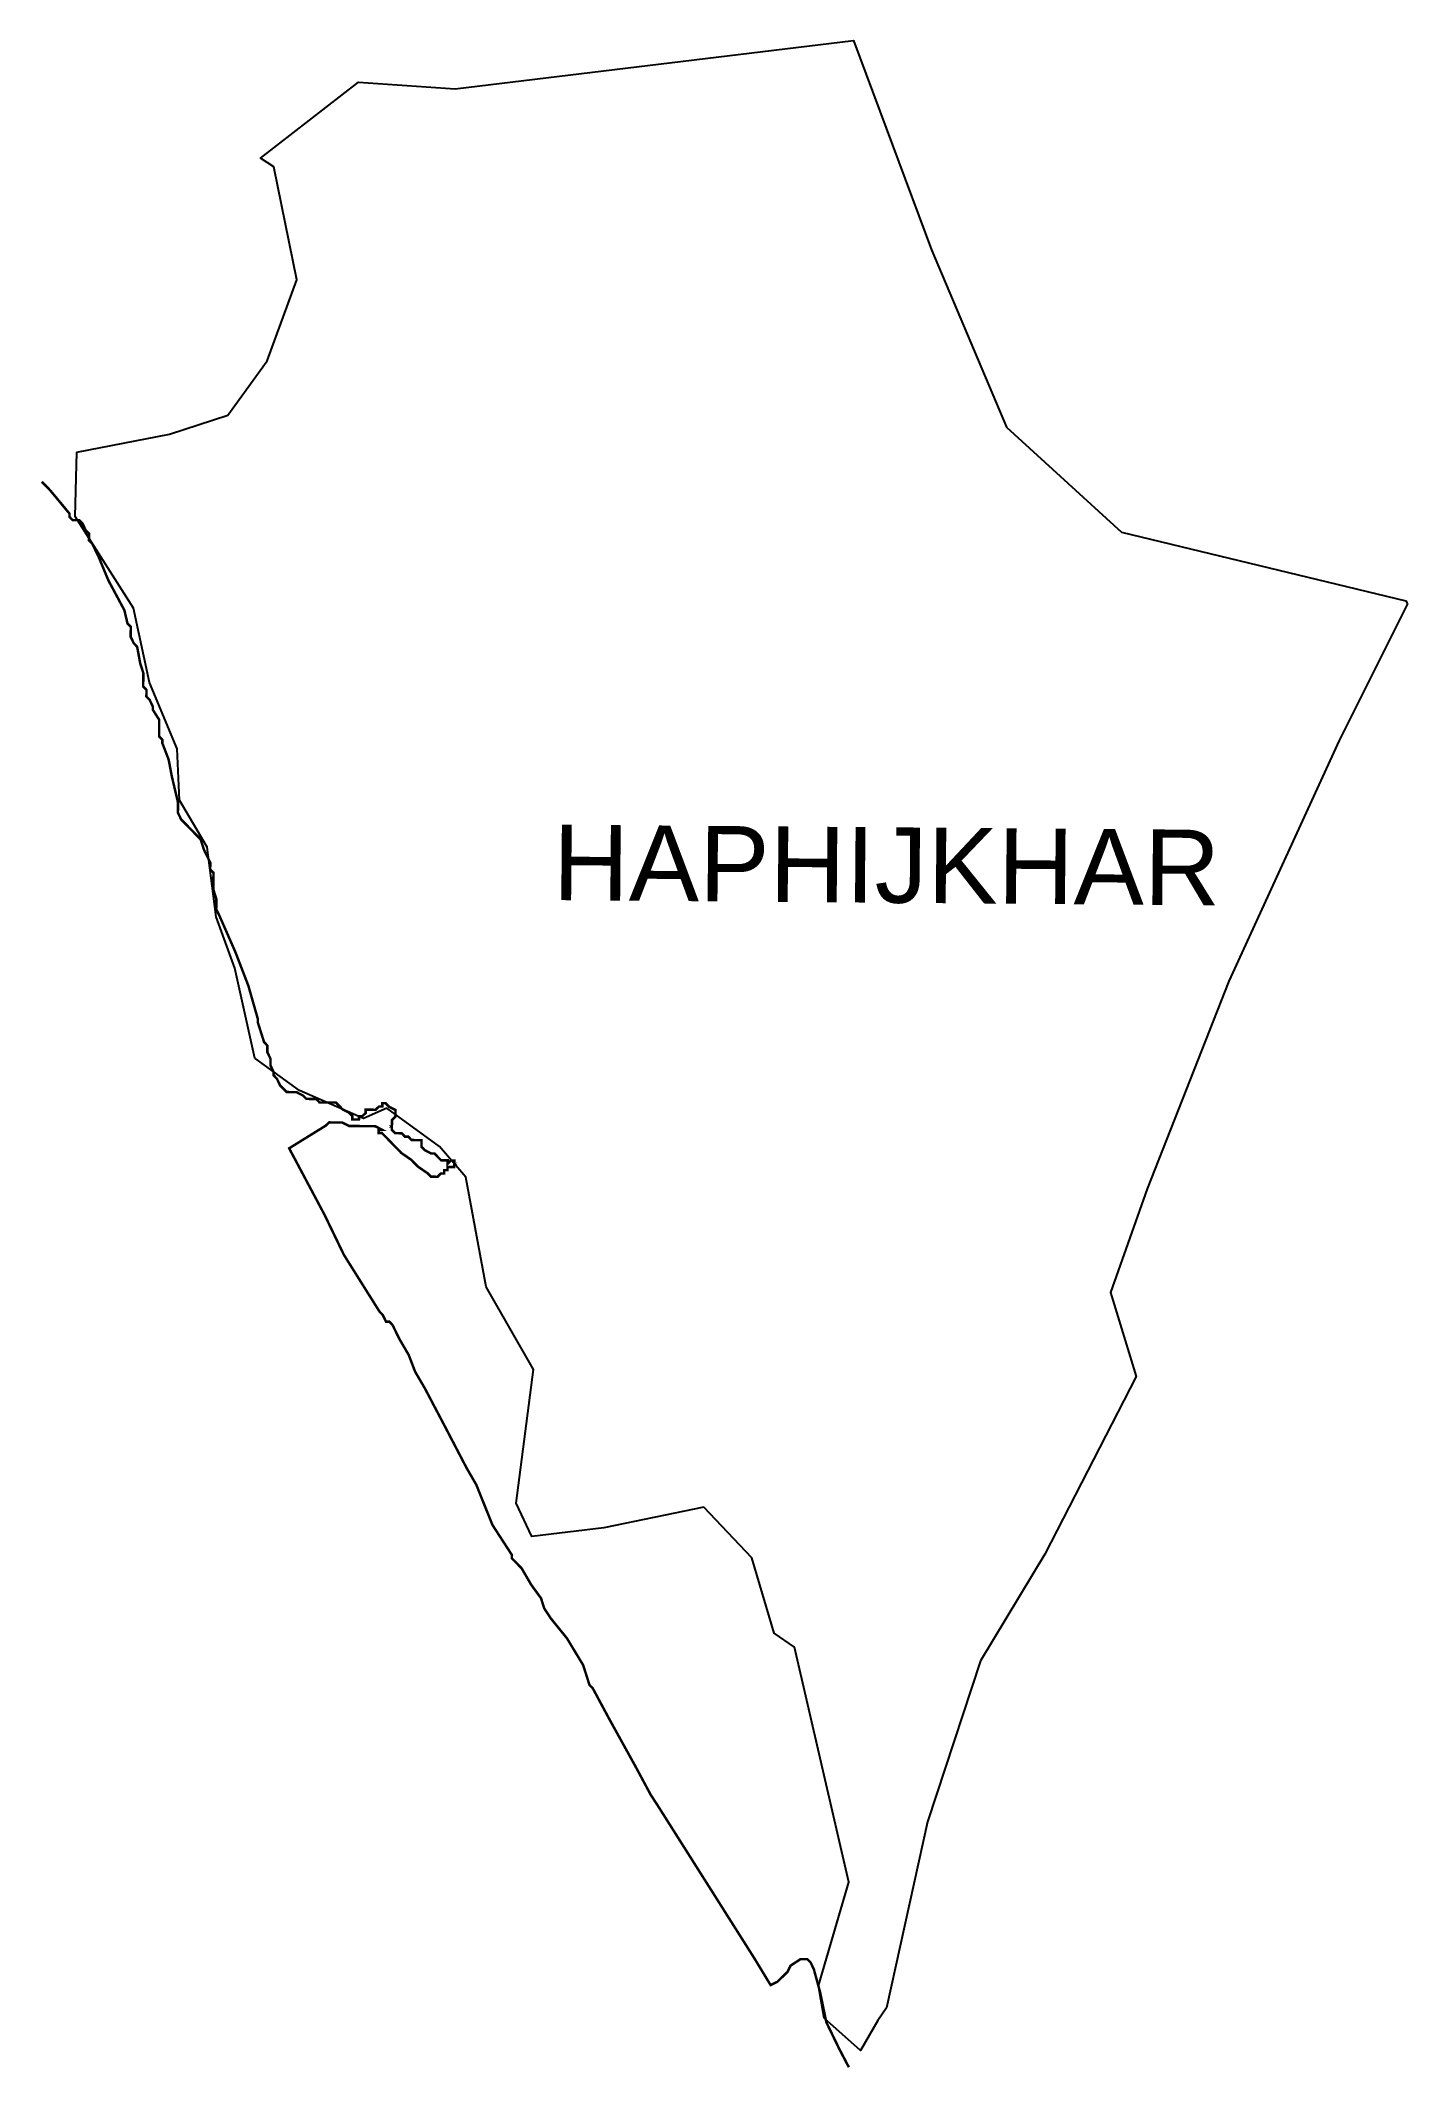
# Model space of a CAD drawing. Header units: metres. Extents: x 286640 to 288298, y 2022596 to 2025054.
import ezdxf

# ---------------------------------------------------------------- set-up
doc = ezdxf.new("R2010")
doc.units = ezdxf.units.M
for name, color, linetype in [('HIGH TIDE LINE', 6, 'Continuous'), ('village', 3, 'Continuous'), ('VILLAGE NAME', 250, 'Continuous')]:
    doc.layers.add(name, color=color, linetype=linetype)
doc.styles.get("Standard").update_dxf_attribs({"font": 'calibri.ttf'})

msp = doc.modelspace()

# ---------------------------------------------------------------- linework, layer by layer
at = {"layer": 'HIGH TIDE LINE', "lineweight": 0}
msp.add_lwpolyline([(287620.5, 2022597.7, 3.01, 3.01, 0), (287608.8, 2022620, 3.01, 3.01, 0), (287593.2, 2022652.2, 3.01, 3.01, 0), (287585.7, 2022688.4, 3.01, 3.01, 0), (287578, 2022716.6, 3.01, 3.01, 0), (287574.1, 2022724.7, 3.01, 3.01, 0), (287570.2, 2022728.7, 3.01, 3.01, 0), (287562.1, 2022728.8, 3.01, 3.01, 0), (287550, 2022721, 3.01, 3.01, 0), (287545.9, 2022713, 3.01, 3.01, 0), (287541.8, 2022709.1, 3.01, 3.01, 0), (287533.7, 2022701.2, 3.01, 3.01, 0), (287525.6, 2022697.3, 3.01, 3.01, 0), (287506, 2022729.6, 3.01, 3.01, 0), (287388.3, 2022915.6, 3.01, 3.01, 0), (287380.4, 2022927.7, 3.01, 3.01, 0), (287360.8, 2022964.1, 3.01, 3.01, 0), (287329.5, 2023020.7, 3.01, 3.01, 0), (287310, 2023057, 3.01, 3.01, 0), (287306, 2023061.1, 3.01, 3.01, 0), (287298.3, 2023085.2, 3.01, 3.01, 0), (287278.7, 2023117.6, 3.01, 3.01, 0), (287259, 2023141.9, 3.01, 3.01, 0), (287251.1, 2023154, 3.01, 3.01, 0), (287247.3, 2023166.1, 3.01, 3.01, 0), (287235.5, 2023182.3, 3.01, 3.01, 0), (287223.7, 2023202.5, 3.01, 3.01, 0), (287211.8, 2023214.7, 3.01, 3.01, 0), (287211.9, 2023218.7, 3.01, 3.01, 0), (287188.3, 2023255.1, 3.01, 3.01, 0), (287168.9, 2023303.5, 3.01, 3.01, 0), (287157.2, 2023323.7, 3.01, 3.01, 0), (287129.8, 2023376.2, 3.01, 3.01, 0), (287106.4, 2023420.6, 3.01, 3.01, 0), (287094.6, 2023440.8, 3.01, 3.01, 0), (287086.9, 2023460.9, 3.01, 3.01, 0), (287075.1, 2023481.2, 3.01, 3.01, 0), (287067.3, 2023497.3, 3.01, 3.01, 0), (287063.3, 2023501.4, 3.01, 3.01, 0), (287059.3, 2023501.4, 3.01, 3.01, 0), (287055.4, 2023509.5, 3.01, 3.01, 0), (287051.5, 2023513.5, 3.01, 3.01, 0), (287008.3, 2023582.3, 3.01, 3.01, 0), (286984.9, 2023630.7, 3.01, 3.01, 0), (286941.9, 2023711.5, 3.01, 3.01, 0), (286986.3, 2023739, 3.01, 3.01, 0), (286990.4, 2023742.9, 3.01, 3.01, 0), (287006.4, 2023742.7, 3.01, 3.01, 0), (287014.4, 2023738.6, 3.01, 3.01, 0), (287046.5, 2023738.2, 3.01, 3.01, 0), (287054.4, 2023734, 3.01, 3.01, 0), (287050.4, 2023734.1, 3.01, 3.01, 0), (287050.4, 2023730.1, 3.01, 3.01, 0), (287054.4, 2023730, 3.01, 3.01, 0), (287058.3, 2023726, 3.01, 3.01, 0), (287062.3, 2023721.9, 3.01, 3.01, 0), (287066.2, 2023717.8, 3.01, 3.01, 0), (287078.1, 2023705.7, 3.01, 3.01, 0), (287090, 2023697.5, 3.01, 3.01, 0), (287097.9, 2023689.4, 3.01, 3.01, 0), (287109.8, 2023681.2, 3.01, 3.01, 0), (287113.8, 2023677.1, 3.01, 3.01, 0), (287121.8, 2023677, 3.01, 3.01, 0), (287125.9, 2023681, 3.01, 3.01, 0), (287129.9, 2023680.9, 3.01, 3.01, 0), (287129.9, 2023684.9, 3.01, 3.01, 0), (287133.9, 2023684.9, 3.01, 3.01, 0), (287134, 2023688.9, 3.01, 3.01, 0), (287142, 2023688.8, 3.01, 3.01, 0), (287142.1, 2023696.8, 3.01, 3.01, 0), (287138.1, 2023696.8, 3.01, 3.01, 0), (287134.1, 2023692.9, 3.01, 3.01, 0), (287134.1, 2023696.9, 3.01, 3.01, 0), (287126.1, 2023697, 3.01, 3.01, 0), (287122.1, 2023701.1, 3.01, 3.01, 0), (287118.2, 2023705.1, 3.01, 3.01, 0), (287114.2, 2023705.2, 3.01, 3.01, 0), (287106.2, 2023709.3, 3.01, 3.01, 0), (287102.3, 2023713.4, 3.01, 3.01, 0), (287102.4, 2023721.4, 3.01, 3.01, 0), (287090.3, 2023721.5, 3.01, 3.01, 0), (287086.4, 2023725.6, 3.01, 3.01, 0), (287082.4, 2023725.6, 3.01, 3.01, 0), (287078.4, 2023729.7, 3.01, 3.01, 0), (287070.4, 2023729.8, 3.01, 3.01, 0), (287066.4, 2023733.9, 3.01, 3.01, 0), (287066.6, 2023745.9, 3.01, 3.01, 0), (287070.7, 2023749.9, 3.01, 3.01, 0), (287070.8, 2023757.9, 3.01, 3.01, 0), (287062.8, 2023762, 3.01, 3.01, 0), (287058.9, 2023766.1, 3.01, 3.01, 0), (287054.9, 2023766.1, 3.01, 3.01, 0), (287054.8, 2023762.1, 3.01, 3.01, 0), (287050.8, 2023762.2, 3.01, 3.01, 0), (287046.7, 2023758.2, 3.01, 3.01, 0), (287034.7, 2023758.4, 3.01, 3.01, 0), (287034.7, 2023754.4, 3.01, 3.01, 0), (287030.6, 2023750.4, 3.01, 3.01, 0), (287026.6, 2023750.4, 3.01, 3.01, 0), (287026.5, 2023746.4, 3.01, 3.01, 0), (287018.5, 2023746.5, 3.01, 3.01, 0), (287018.6, 2023750.6, 3.01, 3.01, 0), (287014.6, 2023754.6, 3.01, 3.01, 0), (287006.6, 2023758.7, 3.01, 3.01, 0), (287002.7, 2023762.8, 3.01, 3.01, 0), (286998.7, 2023766.9, 3.01, 3.01, 0), (286978.7, 2023767.1, 3.01, 3.01, 0), (286974.7, 2023771.2, 3.01, 3.01, 0), (286962.7, 2023771.4, 3.01, 3.01, 0), (286958.8, 2023775.4, 3.01, 3.01, 0), (286950.8, 2023779.5, 3.01, 3.01, 0), (286938.8, 2023779.7, 3.01, 3.01, 0), (286930.9, 2023787.8, 3.01, 3.01, 0), (286927, 2023795.9, 3.01, 3.01, 0), (286923, 2023800, 3.01, 3.01, 0), (286923.1, 2023804, 3.01, 3.01, 0), (286919.2, 2023812, 3.01, 3.01, 0), (286919.3, 2023820, 3.01, 3.01, 0), (286915.4, 2023828.1, 3.01, 3.01, 0), (286915.5, 2023836.1, 3.01, 3.01, 0), (286911.5, 2023840.2, 3.01, 3.01, 0), (286903.8, 2023864.4, 3.01, 3.01, 0), (286903.9, 2023868.4, 3.01, 3.01, 0), (286892.4, 2023908.6, 3.01, 3.01, 0), (286876.9, 2023948.9, 3.01, 3.01, 0), (286857.4, 2023993.3, 3.01, 3.01, 0), (286853.5, 2024001.4, 3.01, 3.01, 0), (286853.7, 2024013.4, 3.01, 3.01, 0), (286849.9, 2024025.5, 3.01, 3.01, 0), (286850.1, 2024045.5, 3.01, 3.01, 0), (286846.2, 2024049.6, 3.01, 3.01, 0), (286846.3, 2024057.6, 3.01, 3.01, 0), (286838.5, 2024073.7, 3.01, 3.01, 0), (286834.6, 2024085.8, 3.01, 3.01, 0), (286830.7, 2024089.9, 3.01, 3.01, 0), (286818.8, 2024102.1, 3.01, 3.01, 0), (286814.9, 2024106.1, 3.01, 3.01, 0), (286810.9, 2024110.2, 3.01, 3.01, 0), (286807, 2024118.3, 3.01, 3.01, 0), (286807.2, 2024130.3, 3.01, 3.01, 0), (286803.4, 2024146.4, 3.01, 3.01, 0), (286799.6, 2024162.5, 3.01, 3.01, 0), (286795.8, 2024182.6, 3.01, 3.01, 0), (286788.1, 2024202.7, 3.01, 3.01, 0), (286788.1, 2024206.7, 3.01, 3.01, 0), (286784.2, 2024210.8, 3.01, 3.01, 0), (286784.4, 2024230.8, 3.01, 3.01, 0), (286776.6, 2024243, 3.01, 3.01, 0), (286776.6, 2024247, 3.01, 3.01, 0), (286772.7, 2024255.1, 3.01, 3.01, 0), (286768.8, 2024259.1, 3.01, 3.01, 0), (286768.9, 2024267.1, 3.01, 3.01, 0), (286764.9, 2024271.2, 3.01, 3.01, 0), (286765.2, 2024287.2, 3.01, 3.01, 0), (286761.3, 2024299.3, 3.01, 3.01, 0), (286757.6, 2024319.4, 3.01, 3.01, 0), (286753.6, 2024323.5, 3.01, 3.01, 0), (286749.7, 2024331.5, 3.01, 3.01, 0), (286749.9, 2024343.6, 3.01, 3.01, 0), (286745.9, 2024347.6, 3.01, 3.01, 0), (286742.1, 2024363.7, 3.01, 3.01, 0), (286722.6, 2024400.1, 3.01, 3.01, 0), (286710.9, 2024428.3, 3.01, 3.01, 0), (286703.1, 2024444.4, 3.01, 3.01, 0), (286699.2, 2024448.5, 3.01, 3.01, 0), (286699.3, 2024456.5, 3.01, 3.01, 0), (286695.3, 2024460.6, 3.01, 3.01, 0), (286691.4, 2024468.7, 3.01, 3.01, 0), (286687.5, 2024472.7, 3.01, 3.01, 0), (286679.4, 2024472.8, 3.01, 3.01, 0), (286675.5, 2024476.9, 3.01, 3.01, 0), (286675.5, 2024480.9, 3.01, 3.01, 0), (286651.9, 2024509.3, 3.01, 3.01, 0), (286642, 2024519.4, 3.01, 3.01, 0)], format="xyseb", dxfattribs=at)
at = {"layer": 'HIGH TIDE LINE', "lineweight": 0, "const_width": 3.01}
for points in [[(287062.5, 2023737.9), (287066.5, 2023737.9)], [(287146.1, 2023692.7), (287142.1, 2023692.8)]]:
    msp.add_lwpolyline(points, close=True, dxfattribs=at)
at = {"layer": 'village', "color": 3}
msp.add_polyline3d([(288297.7, 2024371.3, 0), (288214.8, 2024205.8, 0), (288081, 2023913.9, 0), (287982.1, 2023662.4, 0), (287937.6, 2023536.7, 0), (287968.7, 2023434.9, 0), (287857.9, 2023219.4, 0), (287780.1, 2023090.2, 0), (287715.9, 2022895.1, 0), (287666.3, 2022669.7, 0), (287655.6, 2022654.2, 0), (287634.5, 2022617.8, 0), (287590.4, 2022657, 0), (287583.8, 2022696.3, 0), (287620.6, 2022822.1, 0), (287554.4, 2023106.9, 0), (287530.1, 2023123.8, 0), (287502.7, 2023215, 0), (287444.7, 2023276.5, 0), (287323.5, 2023251.3, 0), (287236.2, 2023241.1, 0), (287217, 2023281.2, 0), (287238.2, 2023443.3, 0), (287180.7, 2023543.6, 0), (287156, 2023676.6, 0), (287124.2, 2023713.6, 0), (287060.2, 2023760.1, 0), (287031.9, 2023747.5, 0), (286954.6, 2023781.5, 0), (286900.3, 2023820.7, 0), (286875.9, 2023929.9, 0), (286853.3, 2023992.1, 0), (286842.4, 2024076.3, 0), (286809, 2024133.5, 0), (286806.1, 2024195.8, 0), (286772.4, 2024276, 0), (286753.3, 2024366.2, 0), (286682.3, 2024477.3, 0), (286684.5, 2024555.3, 0), (286796.7, 2024576.9, 0), (286867.7, 2024599.9, 0), (286915.2, 2024665.8, 0), (286951.4, 2024764.3, 0), (286923.4, 2024901.1, 0), (286907.3, 2024911.4, 0), (287026.1, 2025003.6, 0), (287143.3, 2024995.6, 0), (287626, 2025054.1, 0), (287720.5, 2024800.5, 0), (287811.5, 2024585.7, 0), (287951.2, 2024458.3, 0), (288295.6, 2024375.2, 0)], close=True, dxfattribs=at)

# ---------------------------------------------------------------- texts
at = {"layer": 'VILLAGE NAME', "insert": (287262.1, 2024103.8), "char_height": 91.425, "attachment_point": 1, "rotation": 359.5442}
msp.add_mtext_dynamic_manual_height_columns('{\\fArial|b0|i0|c0|p34;HAPHIJKHAR}', width=661.323, gutter_width=457.1, heights=[0], dxfattribs=at)

doc.saveas('drawing.dxf')
